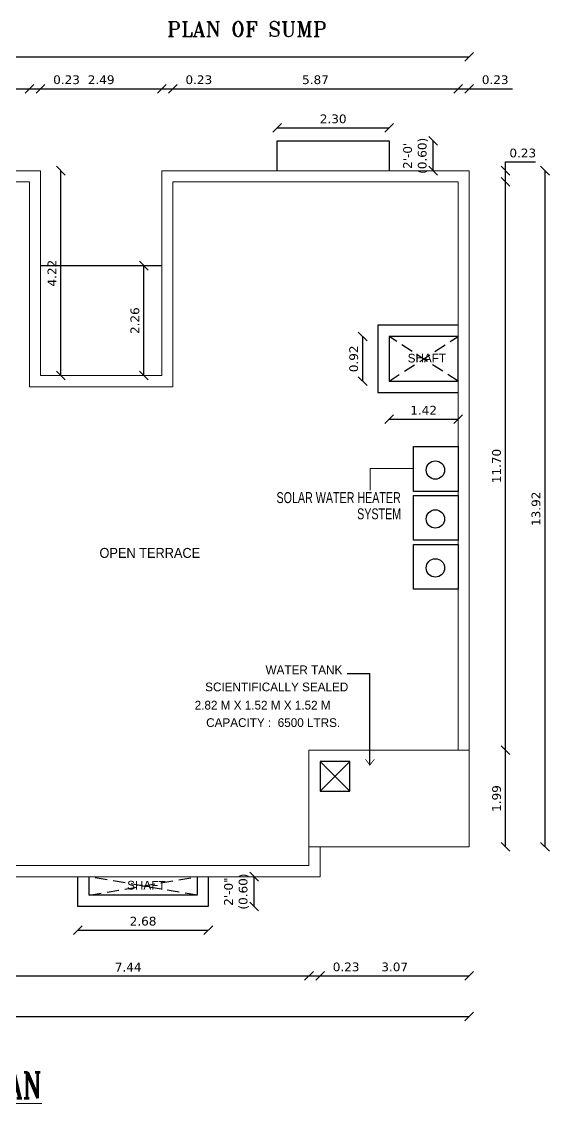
# Model space of a CAD drawing. Header units: metres. Extents: x 922 to 1088, y 813 to 878.
# Drawn here: x 1077.08 to 1087.93, y 821.23 to 843.49 of the extents above; entities that cross this region are included whole.
import ezdxf

# ---------------------------------------------------------------- set-up
doc = ezdxf.new("R2010")
doc.units = ezdxf.units.M
doc.header["$MEASUREMENT"] = 0
doc.header["$PDMODE"] = 2
doc.header["$PDSIZE"] = 50
doc.linetypes.add('HIDDEN', pattern=[0.375, 0.25, -0.125])
doc.layers.get('0').update_dxf_attribs({"lineweight": 0})
doc.layers.get('Defpoints').update_dxf_attribs({"lineweight": 0})
for name, color, linetype in [('ABOVE', 250, 'HIDDEN'), ('CONSIDER AREA', 7, 'Continuous'), ('DOORTEXT', 13, 'Continuous'), ('ROOM TEXT SCH', 7, 'Continuous'), ('window', 252, 'Continuous')]:
    doc.layers.add(name, color=color, linetype=linetype)
for name, color, linetype, lineweight in [('DIM', 3, 'Continuous', 0), ('ED', 30, 'Continuous', 0), ('ROOM TEXT', 7, 'Continuous', 0), ('TEXT', 7, 'Continuous', 0), ('TEXT1', 7, 'Continuous', 0), ('wall', 7, 'Continuous', 0)]:
    doc.layers.add(name, color=color, linetype=linetype, lineweight=lineweight)
doc.styles.add('DM', font='arial.ttf', dxfattribs={"width": 0.7})
doc.styles.add('GPL$0$ROMANC', font='romanc', dxfattribs={"width": 0.75})
doc.styles.add('J6', font='romant__.ttf', dxfattribs={"height": 7})
doc.styles.get("Standard").update_dxf_attribs({"font": 'verdana.ttf', "height": 0.18})
doc.styles.add('UATEXT', font='GOTHIC.TTF')
doc.styles.add('USA TEXT', font='GOTHIC.TTF', dxfattribs={"width": 0.8})
doc.dimstyles.new('ED', dxfattribs={"dimscale": 0, "dimtxt": 0.18, "dimasz": 0.18, "dimexe": 0, "dimexo": 0, "dimgap": 0.09, "dimtad": 1, "dimtoh": 1, "dimzin": 3, "dimdsep": 46, "dimtxsty": 'Standard', "dimblk": 'OBLIQUE', "dimcen": 0.09, "dimse1": 1, "dimse2": 1, "dimclrd": 251, "dimclrt": 30, "dimadec": 0, "dimazin": 0, "dimtfac": 1, "dimtmove": 0, "dimatfit": 3, "dimldrblk": 'ARCHTICK', "dimfxl": 0, "dimtolj": 1, "dimtzin": 0, "dimarcsym": 0})

# ---------------------------------------------------------------- blocks, each defined once
blk = doc.blocks.new('_Oblique')
at = {"color": 0, "linetype": 'ByBlock', "lineweight": -2}
blk.add_line((-0.5, -0.5), (0.5, 0.5), dxfattribs=at)
blk = doc.blocks.new('*D242')
at = {"layer": 'Defpoints', "color": 0}
for p in [(1077.235, 842.112), (1072.788, 840.195), (1077.235, 840.195)]:
    blk.add_point(p, dxfattribs=at)
at = {"layer": 'ED', "color": 251, "lineweight": -2}
blk.add_line((1072.788, 842.112), (1077.235, 842.112), dxfattribs=at)
at = {"layer": 'ED', "color": 251, "lineweight": -2, "xscale": 0.18, "yscale": 0.18, "zscale": 0.18, "rotation": 180}
blk.add_blockref('_Oblique', (1072.788, 842.112), dxfattribs=at)
at = {"layer": 'ED', "color": 251, "lineweight": -2, "xscale": 0.18, "yscale": 0.18, "zscale": 0.18}
blk.add_blockref('_Oblique', (1077.235, 842.112), dxfattribs=at)
at = {"layer": 'ED', "color": 30, "insert": (1075.012, 842.294), "char_height": 0.18, "attachment_point": 5}
blk.add_mtext('\\A1;4.45', dxfattribs=at)
blk = doc.blocks.new('_ArchTick')
at = {"color": 0, "const_width": 0.15}
blk.add_lwpolyline([(-0.5, -0.5), (0.5, 0.5)], dxfattribs=at)
blk = doc.blocks.new('*D243')
at = {"layer": 'Defpoints', "color": 0}
for p in [(1077.465, 842.112), (1077.465, 840.425), (1077.235, 840.195)]:
    blk.add_point(p, dxfattribs=at)
at = {"layer": 'ED', "color": 251, "lineweight": -2}
for p, q in [((1077.235, 842.112), (1077.465, 842.112)), ((1077.465, 842.112), (1078.352, 842.112))]:
    blk.add_line(p, q, dxfattribs=at)
at = {"layer": 'ED', "color": 251, "lineweight": -2, "xscale": 0.18, "yscale": 0.18, "zscale": 0.18, "rotation": 180}
blk.add_blockref('_Oblique', (1077.235, 842.112), dxfattribs=at)
at = {"layer": 'ED', "color": 251, "lineweight": -2, "xscale": 0.18, "yscale": 0.18, "zscale": 0.18}
blk.add_blockref('_Oblique', (1077.465, 842.112), dxfattribs=at)
at = {"layer": 'ED', "color": 30, "insert": (1077.999, 842.296), "char_height": 0.18, "attachment_point": 5}
blk.add_mtext('\\A1;0.23', dxfattribs=at)
blk = doc.blocks.new('*D244')
at = {"layer": 'Defpoints', "color": 0}
for p in [(1079.957, 842.112), (1077.465, 840.425), (1079.957, 840.424)]:
    blk.add_point(p, dxfattribs=at)
at = {"layer": 'ED', "color": 251, "lineweight": -2}
blk.add_line((1077.465, 842.112), (1079.957, 842.112), dxfattribs=at)
at = {"layer": 'ED', "color": 251, "lineweight": -2, "xscale": 0.18, "yscale": 0.18, "zscale": 0.18, "rotation": 180}
blk.add_blockref('_Oblique', (1077.465, 842.112), dxfattribs=at)
at = {"layer": 'ED', "color": 251, "lineweight": -2, "xscale": 0.18, "yscale": 0.18, "zscale": 0.18}
blk.add_blockref('_Oblique', (1079.957, 842.112), dxfattribs=at)
at = {"layer": 'ED', "color": 30, "insert": (1078.711, 842.296), "char_height": 0.18, "attachment_point": 5}
blk.add_mtext('\\A1;2.49', dxfattribs=at)
blk = doc.blocks.new('*D245')
at = {"layer": 'Defpoints', "color": 0}
for p in [(1080.187, 842.112), (1079.957, 840.424), (1080.187, 840.194)]:
    blk.add_point(p, dxfattribs=at)
at = {"layer": 'ED', "color": 251, "lineweight": -2}
for p, q in [((1079.957, 842.112), (1080.187, 842.112)), ((1080.187, 842.112), (1081.074, 842.112))]:
    blk.add_line(p, q, dxfattribs=at)
at = {"layer": 'ED', "color": 251, "lineweight": -2, "xscale": 0.18, "yscale": 0.18, "zscale": 0.18, "rotation": 180}
blk.add_blockref('_Oblique', (1079.957, 842.112), dxfattribs=at)
at = {"layer": 'ED', "color": 251, "lineweight": -2, "xscale": 0.18, "yscale": 0.18, "zscale": 0.18}
blk.add_blockref('_Oblique', (1080.187, 842.112), dxfattribs=at)
at = {"layer": 'ED', "color": 30, "insert": (1080.72, 842.296), "char_height": 0.18, "attachment_point": 5}
blk.add_mtext('\\A1;0.23', dxfattribs=at)
blk = doc.blocks.new('*D246')
at = {"layer": 'Defpoints', "color": 0}
for p in [(1086.052, 842.112), (1080.187, 840.194), (1086.052, 840.195)]:
    blk.add_point(p, dxfattribs=at)
at = {"layer": 'ED', "color": 251, "lineweight": -2}
blk.add_line((1080.187, 842.112), (1086.052, 842.112), dxfattribs=at)
at = {"layer": 'ED', "color": 251, "lineweight": -2, "xscale": 0.18, "yscale": 0.18, "zscale": 0.18, "rotation": 180}
blk.add_blockref('_Oblique', (1080.187, 842.112), dxfattribs=at)
at = {"layer": 'ED', "color": 251, "lineweight": -2, "xscale": 0.18, "yscale": 0.18, "zscale": 0.18}
blk.add_blockref('_Oblique', (1086.052, 842.112), dxfattribs=at)
at = {"layer": 'ED', "color": 30, "insert": (1083.119, 842.296), "char_height": 0.18, "attachment_point": 5}
blk.add_mtext('\\A1;5.87', dxfattribs=at)
blk = doc.blocks.new('*D247')
at = {"layer": 'Defpoints', "color": 0}
for p in [(1086.282, 842.112), (1086.282, 840.425), (1086.052, 840.195)]:
    blk.add_point(p, dxfattribs=at)
at = {"layer": 'ED', "color": 251, "lineweight": -2}
for p, q in [((1086.052, 842.112), (1086.282, 842.112)), ((1086.282, 842.112), (1087.169, 842.112))]:
    blk.add_line(p, q, dxfattribs=at)
at = {"layer": 'ED', "color": 251, "lineweight": -2, "xscale": 0.18, "yscale": 0.18, "zscale": 0.18, "rotation": 180}
blk.add_blockref('_Oblique', (1086.052, 842.112), dxfattribs=at)
at = {"layer": 'ED', "color": 251, "lineweight": -2, "xscale": 0.18, "yscale": 0.18, "zscale": 0.18}
blk.add_blockref('_Oblique', (1086.282, 842.112), dxfattribs=at)
at = {"layer": 'ED', "color": 30, "insert": (1086.815, 842.296), "char_height": 0.18, "attachment_point": 5}
blk.add_mtext('\\A1;0.23', dxfattribs=at)
blk = doc.blocks.new('*D60')
at = {"layer": 'Defpoints', "color": 0}
for p in [(1086.282, 842.767), (1060.637, 842.112), (1086.282, 842.112)]:
    blk.add_point(p, dxfattribs=at)
at = {"layer": 'ED', "color": 251, "lineweight": -2}
blk.add_line((1060.637, 842.767), (1086.282, 842.767), dxfattribs=at)
at = {"layer": 'ED', "color": 251, "lineweight": -2, "xscale": 0.18, "yscale": 0.18, "zscale": 0.18, "rotation": 180}
blk.add_blockref('_Oblique', (1060.637, 842.767), dxfattribs=at)
at = {"layer": 'ED', "color": 251, "lineweight": -2, "xscale": 0.18, "yscale": 0.18, "zscale": 0.18}
blk.add_blockref('_Oblique', (1086.282, 842.767), dxfattribs=at)
at = {"layer": 'ED', "color": 30, "insert": (1073.459, 842.951), "char_height": 0.18, "attachment_point": 5}
blk.add_mtext('\\A1;25.65', dxfattribs=at)
blk = doc.blocks.new('*D256')
at = {"layer": 'Defpoints', "color": 0}
for p in [(1082.985, 826.126), (1075.548, 825.283), (1082.985, 823.854)]:
    blk.add_point(p, dxfattribs=at)
at = {"layer": 'ED', "color": 251, "lineweight": -2}
blk.add_line((1075.548, 823.854), (1082.985, 823.854), dxfattribs=at)
at = {"layer": 'ED', "color": 251, "lineweight": -2, "xscale": 0.18, "yscale": 0.18, "zscale": 0.18, "rotation": 180}
blk.add_blockref('_Oblique', (1075.548, 823.854), dxfattribs=at)
at = {"layer": 'ED', "color": 251, "lineweight": -2, "xscale": 0.18, "yscale": 0.18, "zscale": 0.18}
blk.add_blockref('_Oblique', (1082.985, 823.854), dxfattribs=at)
at = {"layer": 'ED', "color": 30, "insert": (1079.267, 824.034), "char_height": 0.18, "attachment_point": 5}
blk.add_mtext('\\A1;7.44', dxfattribs=at)
blk = doc.blocks.new('*D257')
at = {"layer": 'Defpoints', "color": 0}
for p in [(1082.985, 826.126), (1083.215, 825.896), (1083.215, 823.854)]:
    blk.add_point(p, dxfattribs=at)
at = {"layer": 'ED', "color": 251, "lineweight": -2}
for p, q in [((1082.985, 823.854), (1083.215, 823.854)), ((1083.215, 823.854), (1084.102, 823.854))]:
    blk.add_line(p, q, dxfattribs=at)
at = {"layer": 'ED', "color": 251, "lineweight": -2, "xscale": 0.18, "yscale": 0.18, "zscale": 0.18, "rotation": 180}
blk.add_blockref('_Oblique', (1082.985, 823.854), dxfattribs=at)
at = {"layer": 'ED', "color": 251, "lineweight": -2, "xscale": 0.18, "yscale": 0.18, "zscale": 0.18}
blk.add_blockref('_Oblique', (1083.215, 823.854), dxfattribs=at)
at = {"layer": 'ED', "color": 30, "insert": (1083.749, 824.038), "char_height": 0.18, "attachment_point": 5}
blk.add_mtext('\\A1;0.23', dxfattribs=at)
blk = doc.blocks.new('*D258')
at = {"layer": 'Defpoints', "color": 0}
for p in [(1086.282, 826.51), (1083.215, 825.896), (1086.282, 823.854)]:
    blk.add_point(p, dxfattribs=at)
at = {"layer": 'ED', "color": 251, "lineweight": -2}
blk.add_line((1083.215, 823.854), (1086.282, 823.854), dxfattribs=at)
at = {"layer": 'ED', "color": 251, "lineweight": -2, "xscale": 0.18, "yscale": 0.18, "zscale": 0.18, "rotation": 180}
blk.add_blockref('_Oblique', (1083.215, 823.854), dxfattribs=at)
at = {"layer": 'ED', "color": 251, "lineweight": -2, "xscale": 0.18, "yscale": 0.18, "zscale": 0.18}
blk.add_blockref('_Oblique', (1086.282, 823.854), dxfattribs=at)
at = {"layer": 'ED', "color": 30, "insert": (1084.748, 824.038), "char_height": 0.18, "attachment_point": 5}
blk.add_mtext('\\A1;3.07', dxfattribs=at)
blk = doc.blocks.new('*D63')
at = {"layer": 'Defpoints', "color": 0}
for p in [(1061.25, 823.714), (1086.282, 823.714), (1086.282, 823.02)]:
    blk.add_point(p, dxfattribs=at)
at = {"layer": 'ED', "color": 251, "lineweight": -2}
blk.add_line((1061.25, 823.02), (1086.282, 823.02), dxfattribs=at)
at = {"layer": 'ED', "color": 251, "lineweight": -2, "xscale": 0.18, "yscale": 0.18, "zscale": 0.18, "rotation": 180}
blk.add_blockref('_Oblique', (1061.25, 823.02), dxfattribs=at)
at = {"layer": 'ED', "color": 251, "lineweight": -2, "xscale": 0.18, "yscale": 0.18, "zscale": 0.18}
blk.add_blockref('_Oblique', (1086.282, 823.02), dxfattribs=at)
at = {"layer": 'ED', "color": 30, "insert": (1073.766, 823.203), "char_height": 0.18, "attachment_point": 5}
blk.add_mtext('\\A1;25.03', dxfattribs=at)
blk = doc.blocks.new('*D259')
at = {"layer": 'Defpoints', "color": 0}
for p in [(1086.282, 828.499), (1087.028, 828.499), (1086.282, 826.51)]:
    blk.add_point(p, dxfattribs=at)
at = {"layer": 'ED', "color": 251, "lineweight": -2}
blk.add_line((1087.028, 826.51), (1087.028, 828.499), dxfattribs=at)
at = {"layer": 'ED', "color": 251, "lineweight": -2, "xscale": 0.18, "yscale": 0.18, "zscale": 0.18}
for p, rotation in [((1087.028, 828.499), 90), ((1087.028, 826.51), 270)]:
    blk.add_blockref('_Oblique', p, dxfattribs=dict(at, rotation=rotation))
at = {"layer": 'ED', "color": 30, "insert": (1086.844, 827.504), "char_height": 0.18, "attachment_point": 5, "rotation": 90}
blk.add_mtext('\\A1;1.99', dxfattribs=at)
blk = doc.blocks.new('*D260')
at = {"layer": 'Defpoints', "color": 0}
for p in [(1086.052, 840.195), (1087.028, 840.195), (1086.282, 828.499)]:
    blk.add_point(p, dxfattribs=at)
at = {"layer": 'ED', "color": 251, "lineweight": -2}
blk.add_line((1087.028, 828.499), (1087.028, 840.195), dxfattribs=at)
at = {"layer": 'ED', "color": 251, "lineweight": -2, "xscale": 0.18, "yscale": 0.18, "zscale": 0.18}
for p, rotation in [((1087.028, 840.195), 90), ((1087.028, 828.499), 270)]:
    blk.add_blockref('_Oblique', p, dxfattribs=dict(at, rotation=rotation))
at = {"layer": 'ED', "color": 30, "insert": (1086.844, 834.347), "char_height": 0.18, "attachment_point": 5, "rotation": 90}
blk.add_mtext('\\A1;11.70', dxfattribs=at)
blk = doc.blocks.new('*D261')
at = {"layer": 'Defpoints', "color": 0}
for p in [(1086.282, 840.425), (1087.028, 840.425), (1086.052, 840.195)]:
    blk.add_point(p, dxfattribs=at)
at = {"layer": 'ED', "color": 251, "lineweight": -2}
for p, q in [((1087.028, 840.425), (1087.028, 840.605)), ((1087.028, 840.605), (1087.645, 840.605)), ((1087.028, 840.195), (1087.028, 840.425))]:
    blk.add_line(p, q, dxfattribs=at)
at = {"layer": 'ED', "color": 251, "lineweight": -2, "xscale": 0.18, "yscale": 0.18, "zscale": 0.18}
for p, rotation in [((1087.028, 840.425), 90), ((1087.028, 840.195), 270)]:
    blk.add_blockref('_Oblique', p, dxfattribs=dict(at, rotation=rotation))
at = {"layer": 'ED', "color": 30, "insert": (1087.382, 840.788), "char_height": 0.18, "attachment_point": 5}
blk.add_mtext('\\A1;0.23', dxfattribs=at)
blk = doc.blocks.new('*D64')
at = {"layer": 'Defpoints', "color": 0}
for p in [(1087.028, 840.425), (1087.028, 826.51), (1087.839, 826.51)]:
    blk.add_point(p, dxfattribs=at)
at = {"layer": 'ED', "color": 251, "lineweight": -2}
blk.add_line((1087.839, 840.425), (1087.839, 826.51), dxfattribs=at)
at = {"layer": 'ED', "color": 251, "lineweight": -2, "xscale": 0.18, "yscale": 0.18, "zscale": 0.18}
for p, rotation in [((1087.839, 840.425), 90), ((1087.839, 826.51), 270)]:
    blk.add_blockref('_Oblique', p, dxfattribs=dict(at, rotation=rotation))
at = {"layer": 'ED', "color": 30, "insert": (1087.655, 833.467), "char_height": 0.18, "attachment_point": 5, "rotation": 90}
blk.add_mtext('\\A1;13.92', dxfattribs=at)
blk = doc.blocks.new('*D263')
at = {"layer": 'Defpoints', "color": 0}
for p in [(1077.465, 840.425), (1077.881, 840.425), (1077.465, 836.208)]:
    blk.add_point(p, dxfattribs=at)
at = {"layer": 'ED', "color": 251, "lineweight": -2}
blk.add_line((1077.881, 836.208), (1077.881, 840.425), dxfattribs=at)
at = {"layer": 'ED', "color": 251, "lineweight": -2, "xscale": 0.18, "yscale": 0.18, "zscale": 0.18}
for p, rotation in [((1077.881, 840.425), 90), ((1077.881, 836.208), 270)]:
    blk.add_blockref('_Oblique', p, dxfattribs=dict(at, rotation=rotation))
at = {"layer": 'ED', "color": 30, "insert": (1077.699, 838.317), "char_height": 0.18, "attachment_point": 5, "rotation": 90}
blk.add_mtext('\\A1;4.22', dxfattribs=at)
blk = doc.blocks.new('*D266')
at = {"layer": 'Defpoints', "color": 0}
for p in [(1078.232, 825.283), (1080.915, 825.283), (1080.915, 824.795)]:
    blk.add_point(p, dxfattribs=at)
at = {"layer": 'ED', "color": 251, "lineweight": -2}
blk.add_line((1078.232, 824.795), (1080.915, 824.795), dxfattribs=at)
at = {"layer": 'ED', "color": 251, "lineweight": -2, "xscale": 0.18, "yscale": 0.18, "zscale": 0.18, "rotation": 180}
blk.add_blockref('_Oblique', (1078.232, 824.795), dxfattribs=at)
at = {"layer": 'ED', "color": 251, "lineweight": -2, "xscale": 0.18, "yscale": 0.18, "zscale": 0.18}
blk.add_blockref('_Oblique', (1080.915, 824.795), dxfattribs=at)
at = {"layer": 'ED', "color": 30, "insert": (1079.573, 824.979), "char_height": 0.18, "attachment_point": 5}
blk.add_mtext('\\A1;2.68', dxfattribs=at)
blk = doc.blocks.new('*D268')
at = {"layer": 'Defpoints', "color": 0}
for p in [(1084.633, 841.307), (1082.333, 841.038), (1084.633, 841.038)]:
    blk.add_point(p, dxfattribs=at)
at = {"layer": 'ED', "color": 251, "lineweight": -2}
blk.add_line((1082.333, 841.307), (1084.633, 841.307), dxfattribs=at)
at = {"layer": 'ED', "color": 251, "lineweight": -2, "xscale": 0.18, "yscale": 0.18, "zscale": 0.18, "rotation": 180}
blk.add_blockref('_Oblique', (1082.333, 841.307), dxfattribs=at)
at = {"layer": 'ED', "color": 251, "lineweight": -2, "xscale": 0.18, "yscale": 0.18, "zscale": 0.18}
blk.add_blockref('_Oblique', (1084.633, 841.307), dxfattribs=at)
at = {"layer": 'ED', "color": 30, "insert": (1083.483, 841.491), "char_height": 0.18, "attachment_point": 5}
blk.add_mtext('\\A1;2.30', dxfattribs=at)
blk = doc.blocks.new('*D269')
at = {"layer": 'Defpoints', "color": 0}
for p in [(1079.589, 838.47), (1079.957, 838.47), (1079.957, 836.208)]:
    blk.add_point(p, dxfattribs=at)
at = {"layer": 'ED', "color": 251, "lineweight": -2}
blk.add_line((1079.589, 836.208), (1079.589, 838.47), dxfattribs=at)
at = {"layer": 'ED', "color": 251, "lineweight": -2, "xscale": 0.18, "yscale": 0.18, "zscale": 0.18}
for p, rotation in [((1079.589, 838.47), 90), ((1079.589, 836.208), 270)]:
    blk.add_blockref('_Oblique', p, dxfattribs=dict(at, rotation=rotation))
at = {"layer": 'ED', "color": 30, "insert": (1079.406, 837.339), "char_height": 0.18, "attachment_point": 5, "rotation": 90}
blk.add_mtext('\\A1;2.26', dxfattribs=at)
blk = doc.blocks.new('*D234')
at = {"layer": 'Defpoints', "color": 0}
for p in [(1084.09, 837.013), (1084.633, 837.013), (1084.633, 836.093)]:
    blk.add_point(p, dxfattribs=at)
at = {"layer": 'ED', "color": 251, "lineweight": -2}
blk.add_line((1084.09, 836.093), (1084.09, 837.013), dxfattribs=at)
at = {"layer": 'ED', "color": 251, "lineweight": -2, "xscale": 0.18, "yscale": 0.18, "zscale": 0.18}
for p, rotation in [((1084.09, 837.013), 90), ((1084.09, 836.093), 270)]:
    blk.add_blockref('_Oblique', p, dxfattribs=dict(at, rotation=rotation))
at = {"layer": 'ED', "color": 30, "insert": (1083.906, 836.553), "char_height": 0.18, "attachment_point": 5, "rotation": 90}
blk.add_mtext('\\A1;0.92', dxfattribs=at)
blk = doc.blocks.new('*D235')
at = {"layer": 'Defpoints', "color": 0}
for p in [(1084.633, 836.093), (1086.052, 836.093), (1086.052, 835.314)]:
    blk.add_point(p, dxfattribs=at)
at = {"layer": 'ED', "color": 251, "lineweight": -2}
blk.add_line((1084.633, 835.314), (1086.052, 835.314), dxfattribs=at)
at = {"layer": 'ED', "color": 251, "lineweight": -2, "xscale": 0.18, "yscale": 0.18, "zscale": 0.18, "rotation": 180}
blk.add_blockref('_Oblique', (1084.633, 835.314), dxfattribs=at)
at = {"layer": 'ED', "color": 251, "lineweight": -2, "xscale": 0.18, "yscale": 0.18, "zscale": 0.18}
blk.add_blockref('_Oblique', (1086.052, 835.314), dxfattribs=at)
at = {"layer": 'ED', "color": 30, "insert": (1085.343, 835.496), "char_height": 0.18, "attachment_point": 5}
blk.add_mtext('\\A1;1.42', dxfattribs=at)
blk = doc.blocks.new('*D89')
at = {"layer": 'Defpoints', "color": 0}
for p in [(1080.915, 825.896), (1081.857, 825.896), (1080.915, 825.283)]:
    blk.add_point(p, dxfattribs=at)
at = {"layer": 'ED', "color": 251, "lineweight": -2}
blk.add_line((1081.857, 825.283), (1081.857, 825.896), dxfattribs=at)
at = {"layer": 'ED', "color": 251, "lineweight": -2, "xscale": 0.18, "yscale": 0.18, "zscale": 0.18}
for p, rotation in [((1081.857, 825.896), 90), ((1081.857, 825.283), 270)]:
    blk.add_blockref('_Oblique', p, dxfattribs=dict(at, rotation=rotation))
at = {"layer": 'ED', "color": 30, "insert": (1081.496, 825.59), "char_height": 0.18, "attachment_point": 5, "rotation": 90}
blk.add_mtext('\\A1;2\'-0"\\P(0.60)  ', dxfattribs=at)
blk = doc.blocks.new('*D92')
at = {"layer": 'Defpoints', "color": 0}
for p in [(1085.348, 841.038), (1085.54, 841.038), (1085.348, 840.425)]:
    blk.add_point(p, dxfattribs=at)
at = {"layer": 'ED', "color": 251, "lineweight": -2}
blk.add_line((1085.54, 840.425), (1085.54, 841.038), dxfattribs=at)
at = {"layer": 'ED', "color": 251, "lineweight": -2, "xscale": 0.18, "yscale": 0.18, "zscale": 0.18}
for p, rotation in [((1085.54, 841.038), 90), ((1085.54, 840.425), 270)]:
    blk.add_blockref('_Oblique', p, dxfattribs=dict(at, rotation=rotation))
at = {"layer": 'ED', "color": 30, "insert": (1085.179, 840.731), "char_height": 0.18, "attachment_point": 5, "rotation": 90}
blk.add_mtext("\\A1;2'-0'\\P(0.60)  ", dxfattribs=at)

msp = doc.modelspace()

# ---------------------------------------------------------------- linework, layer by layer
at = {"layer": 'ABOVE'}
for p, q in [((1084.633, 836.093), (1086.052, 837.013)), ((1086.052, 836.093), (1084.633, 837.013)), ((1078.462, 825.513), (1080.685, 825.896)), ((1080.685, 825.513), (1078.462, 825.896))]:
    msp.add_line(p, q, dxfattribs=at)
at = {"layer": 'CONSIDER AREA'}
for points in [[(1086.052, 834.746), (1086.052, 833.826), (1085.132, 833.826), (1085.132, 834.746)], [(1086.052, 833.74), (1086.052, 832.82), (1085.132, 832.82), (1085.132, 833.74)], [(1086.052, 832.733), (1086.052, 831.813), (1085.132, 831.813), (1085.132, 832.733)]]:
    msp.add_lwpolyline(points, close=True, dxfattribs=at)
for centre in [(1085.585, 834.265), (1085.585, 833.258), (1085.585, 832.251)]:
    msp.add_circle(centre, 0.189, dxfattribs=at)
at = {"layer": 'DOORTEXT', "linetype": 'Continuous'}
msp.add_line((1083.773, 830.075), (1084.238, 830.075), dxfattribs=at)
msp.add_lwpolyline([(1084.238, 828.194), (1084.238, 828.194), (1084.238, 830.075)], dxfattribs=at)
at = {"layer": 'DOORTEXT', "linetype": 'Continuous', "const_width": 0.015}
msp.add_lwpolyline([(1084.145, 828.312), (1084.238, 828.194), (1084.331, 828.312)], dxfattribs=at)
at = {"layer": 'ED'}
for q in [(1084.241, 833.848), (1085.132, 834.293)]:
    msp.add_line((1084.241, 834.293), q, dxfattribs=at)
at = {"layer": 'wall', "color": 1}
for p, q in [((1082.333, 840.425), (1081.72, 840.425)), ((1086.282, 839.313), (1086.282, 840.425)), ((1086.282, 835.644), (1086.282, 839.313)), ((1086.282, 831.109), (1086.282, 830.134))]:
    msp.add_line(p, q, dxfattribs=at)
for points in [[(1075.548, 825.896), (1083.215, 825.896), (1083.215, 826.51), (1086.282, 826.51), (1086.282, 840.425), (1079.957, 840.424), (1079.957, 836.208), (1077.465, 836.208), (1077.465, 840.425), (1072.558, 840.425), (1072.558, 839.198), (1066.31, 839.198), (1066.31, 840.425), (1060.637, 840.425), (1060.637, 835.978), (1061.25, 835.978), (1061.25, 832.221), (1061.25, 825.896), (1072.558, 825.896)], [(1086.052, 828.499), (1086.052, 840.195), (1080.187, 840.194), (1080.187, 835.978), (1077.235, 835.978), (1077.235, 840.195), (1072.788, 840.195), (1072.788, 838.968), (1066.08, 838.968), (1066.08, 840.195), (1060.867, 840.195), (1060.867, 836.208), (1061.48, 836.208), (1061.48, 832.221), (1061.48, 826.126), (1072.558, 826.126)], [(1075.548, 826.126), (1082.985, 826.126), (1082.985, 826.74)]]:
    msp.add_lwpolyline(points, dxfattribs=at)
msp.add_lwpolyline([(1082.985, 826.51), (1086.282, 826.51), (1086.282, 828.499), (1082.985, 828.499)], close=True, dxfattribs=at)
at = {"layer": 'window', "color": 252}
for p, q in [((1079.957, 838.47), (1077.465, 838.47)), ((1083.215, 828.269), (1083.828, 827.655)), ((1083.215, 827.655), (1083.828, 828.269))]:
    msp.add_line(p, q, dxfattribs=at)
for points in [[(1082.333, 840.425), (1082.333, 841.038), (1084.633, 841.038), (1084.633, 840.425), (1084.633, 840.425)], [(1086.052, 837.243), (1084.403, 837.243), (1084.403, 835.863), (1086.052, 835.863)], [(1080.915, 825.896), (1080.915, 825.283), (1078.232, 825.283), (1078.232, 825.896)], [(1080.685, 825.896), (1080.685, 825.513), (1078.462, 825.513), (1078.462, 825.896)]]:
    msp.add_lwpolyline(points, dxfattribs=at)
for points in [[(1084.633, 836.093), (1086.052, 836.093), (1086.052, 837.013), (1084.633, 837.013)], [(1083.215, 827.655), (1083.828, 827.655), (1083.828, 828.269), (1083.215, 828.269)]]:
    msp.add_lwpolyline(points, close=True, dxfattribs=at)

# ---------------------------------------------------------------- texts
at = {"layer": 'DIM', "style": 'DM', "width": 0.7}
for s, p in [('SOLAR WATER HEATER', (1082.318, 833.585)), ('SYSTEM', (1083.976, 833.251))]:
    msp.add_text(s, height=0.225, dxfattribs=at).set_placement(p)
at = {"layer": 'ROOM TEXT', "style": 'UATEXT'}
for s, p in [('SHAFT', (1085.015, 836.478)), ('WATER TANK', (1082.092, 830.063)), ('SCIENTIFICALLY SEALED ', (1080.851, 829.711)), ('2.82 M X 1.52 M X 1.52 M ', (1080.634, 829.336)), ('CAPACITY :  6500 LTRS.', (1080.871, 828.977)), ('SHAFT', (1079.246, 825.63))]:
    msp.add_text(s, height=0.18, dxfattribs=at).set_placement(p)
at = {"layer": 'ROOM TEXT SCH', "color": 7, "style": 'USA TEXT', "width": 0.96}
msp.add_text('OPEN TERRACE', height=0.20444, dxfattribs=at).set_placement((1078.677, 832.457))
at = {"layer": 'TEXT', "style": 'GPL$0$ROMANC', "width": 0.75}
msp.add_text('%%UTERRACE FLOOR PLAN', height=0.53667, dxfattribs=at).set_placement((1071.195, 821.339))
at = {"layer": 'TEXT1', "style": 'J6'}
msp.add_text('PLAN OF SUMP', height=0.30667, dxfattribs=at).set_placement((1080.068, 843.186))

# ---------------------------------------------------------------- dimensions: what is measured, and where the dimension line sits
at = {"layer": 'ED'}
for base, p1, p2, picture, middle in [((1086.28172087, 842.766870737), (1060.63672087, 842.112210384), (1086.28172087, 842.112210384), '*D60', (1073.45922087, 842.950618219)), ((1077.235, 842.112), (1072.788, 840.195), (1077.235, 840.195), '*D242', (1075.012, 842.294)), ((1077.465, 842.112), (1077.235, 840.195), (1077.465, 840.425), '*D243', (1077.999, 842.296)), ((1079.957, 842.112), (1077.465, 840.425), (1079.957, 840.424), '*D244', (1078.711, 842.296)), ((1080.187, 842.112), (1079.957, 840.424), (1080.187, 840.194), '*D245', (1080.72, 842.296)), ((1086.0517211, 842.1122104), (1080.1867209, 840.1944968), (1086.0517211, 840.1945975), '*D246', (1083.119221, 842.2963205)), ((1086.282, 842.112), (1086.052, 840.195), (1086.282, 840.425), '*D247', (1086.815, 842.296)), ((1084.633, 841.307), (1082.333, 841.038), (1084.633, 841.038), '*D268', (1083.483, 841.491)), ((1086.052, 835.314), (1084.633, 836.093), (1086.052, 836.093), '*D235', (1085.343, 835.496)), ((1086.282, 823.854), (1083.215, 825.896), (1086.282, 826.51), '*D258', (1084.748, 824.038)), ((1082.985, 823.854), (1075.548, 825.283), (1082.985, 826.126), '*D256', (1079.267, 824.034)), ((1083.215, 823.854), (1082.985, 826.126), (1083.215, 825.896), '*D257', (1083.749, 824.038)), ((1080.915, 824.795), (1078.232, 825.283), (1080.915, 825.283), '*D266', (1079.573, 824.979)), ((1086.282, 823.02), (1061.25, 823.714), (1086.282, 823.714), '*D63', (1073.766, 823.203))]:
    dim = msp.add_linear_dim(base=base, p1=p1, p2=p2, dimstyle='ED', override={"dimscale": 1, "dimpost": '\\X'}, dxfattribs=at)
    dim.commit()
    dim.dimension.update_dxf_attribs({"geometry": picture, "text_midpoint": middle})
for base, p1, p2, text, picture, middle in [((1085.54, 841.038), (1085.348, 840.425), (1085.348, 841.038), "2'-0'\\P(0.60)  ", '*D92', (1085.54, 840.731)), ((1081.857, 825.896), (1080.915, 825.283), (1080.915, 825.896), '2\'-0"\\P(0.60)  ', '*D89', (1081.857, 825.59))]:
    dim = msp.add_linear_dim(base=base, p1=p1, p2=p2, angle=90, text=text, dimstyle='ED', override={"dimscale": 1, "dimpost": '\\X'}, dxfattribs=at)
    dim.commit()
    dim.dimension.update_dxf_attribs({"geometry": picture, "text_midpoint": middle, "dimtype": 160})
for base, p1, p2, picture, middle in [((1087.028, 840.425), (1086.052, 840.195), (1086.282, 840.425), '*D261', (1087.382, 840.788)), ((1077.881, 840.425), (1077.465, 836.208), (1077.465, 840.425), '*D263', (1077.699, 838.317)), ((1087.838830807, 826.509601419), (1087.027977753, 840.424601419), (1087.027977753, 826.509601419), '*D64', (1087.655083326, 833.467101419)), ((1087.028, 840.195), (1086.282, 828.499), (1086.052, 840.195), '*D260', (1086.844, 834.347)), ((1079.589, 838.47), (1079.957, 836.208), (1079.957, 838.47), '*D269', (1079.406, 837.339)), ((1084.09, 837.013), (1084.633, 836.093), (1084.633, 837.013), '*D234', (1083.906, 836.553)), ((1087.028, 828.499), (1086.282, 826.51), (1086.282, 828.499), '*D259', (1086.844, 827.504))]:
    dim = msp.add_linear_dim(base=base, p1=p1, p2=p2, angle=90, dimstyle='ED', override={"dimscale": 1, "dimpost": '\\X'}, dxfattribs=at)
    dim.commit()
    dim.dimension.update_dxf_attribs({"geometry": picture, "text_midpoint": middle})

doc.saveas('drawing.dxf')
